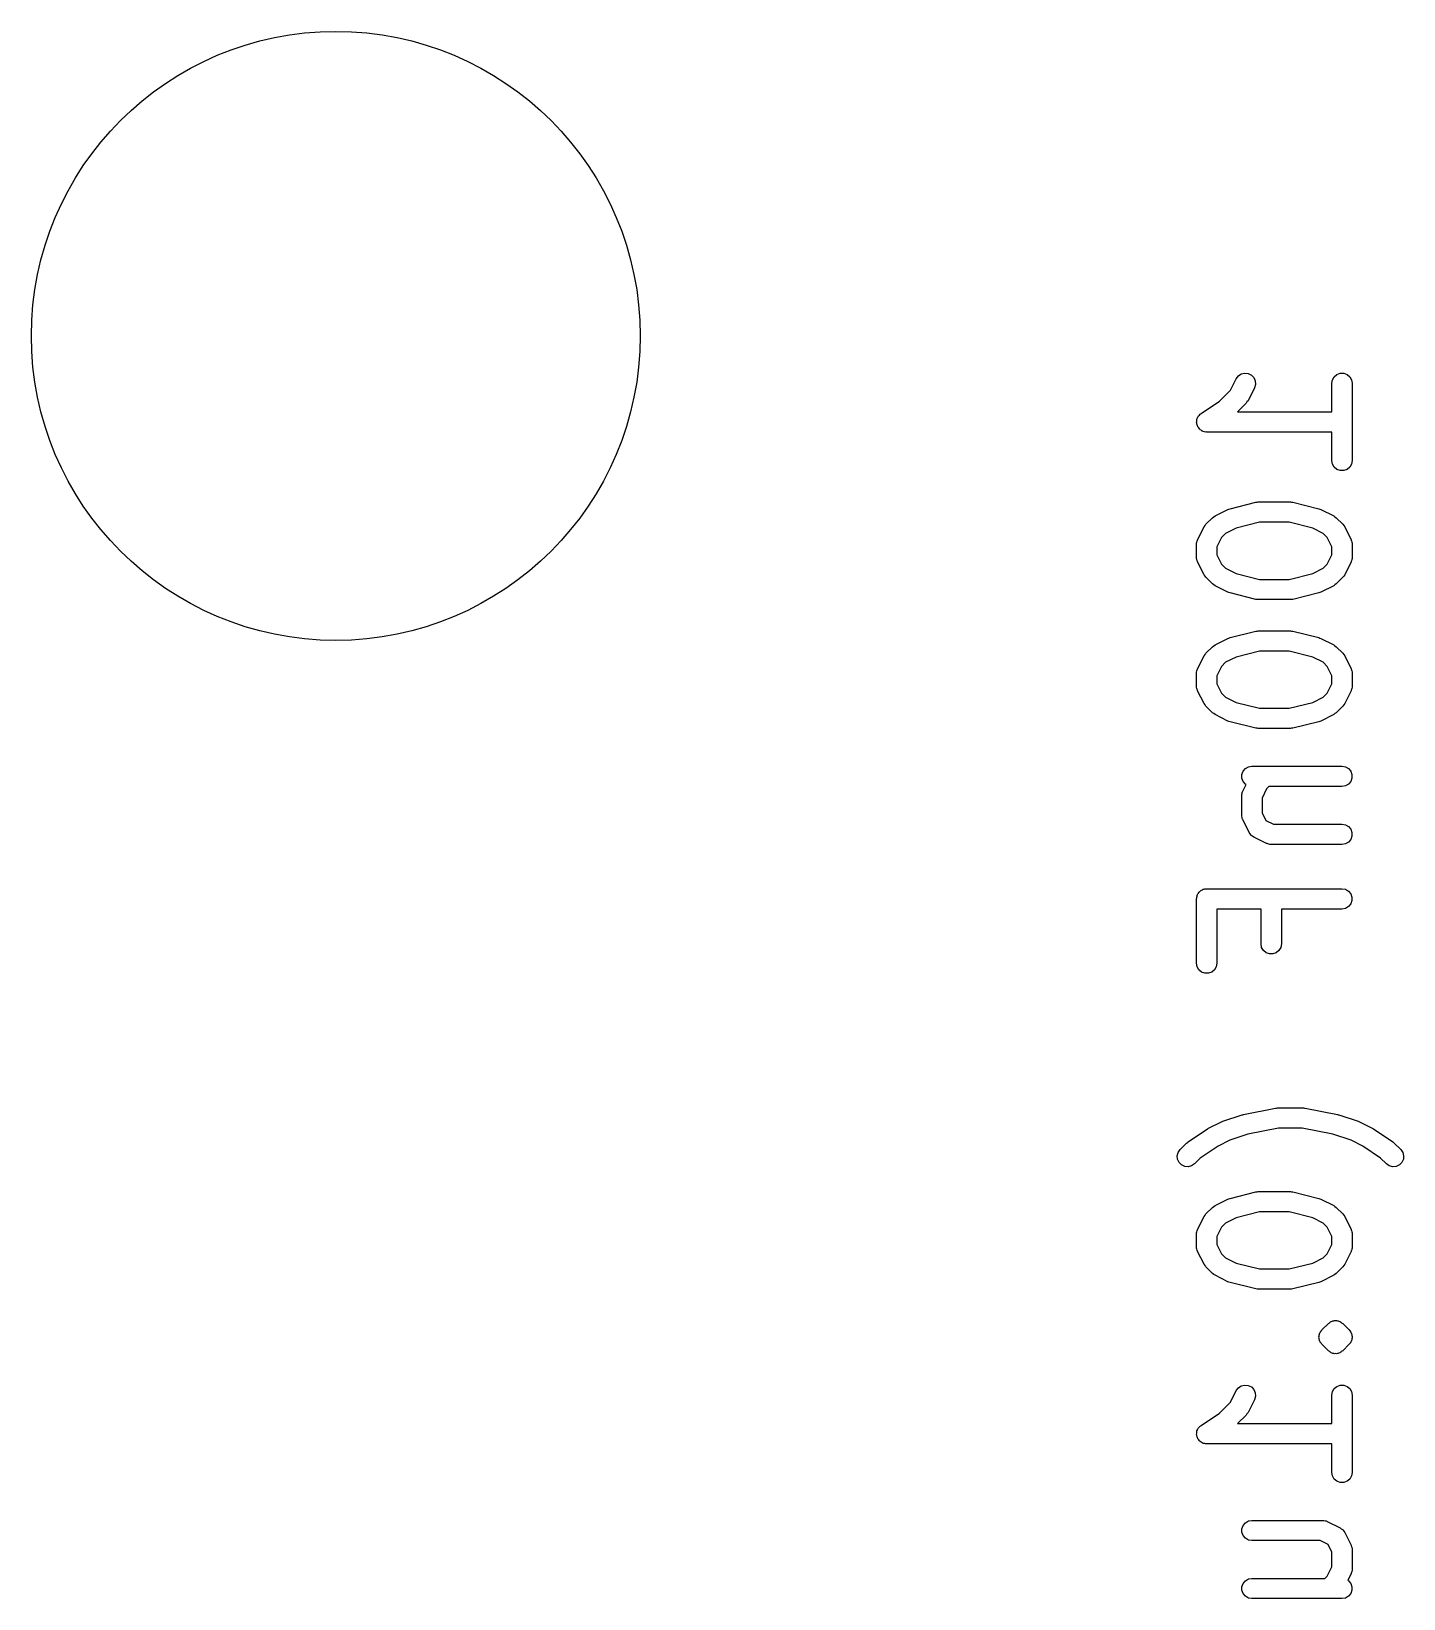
# Model space of a CAD drawing. Extents: x 84 to 155, y -171 to -35.
# Drawn here: x 105.7 to 115.84, y -52.13 to -40.55 of the extents above; entities that cross this region are included whole.
import ezdxf

# ---------------------------------------------------------------- set-up
doc = ezdxf.new("R2010")
doc.units = 0
doc.header["$MEASUREMENT"] = 0
doc.layers.add('BLACK', color=7, linetype='CONTINUOUS')

msp = doc.modelspace()

# ---------------------------------------------------------------- linework, layer by layer
at = {"layer": 'BLACK', "linetype": 'CONTINUOUS'}
for p, q in [((114.643, -43.0801), (114.669, -43.074)), ((114.669, -43.074), (114.694, -43.077)), ((115.35, -43.084), (115.374, -43.075)), ((115.374, -43.075), (115.4, -43.075)), ((115.4, -43.075), (115.425, -43.084)), ((114.564, -43.1997), (114.606, -43.1154)), ((114.606, -43.1154), (114.622, -43.0944)), ((114.622, -43.0944), (114.643, -43.0801)), ((114.74, -43.1824), (114.693, -43.2777)), ((114.694, -43.077), (114.718, -43.0887)), ((114.718, -43.0887), (114.736, -43.1076)), ((114.736, -43.1076), (114.746, -43.1315)), ((114.748, -43.1575), (114.74, -43.1824)), ((114.746, -43.1315), (114.748, -43.1575)), ((115.312, -43.1489), (115.317, -43.1233)), ((115.312, -43.3596), (115.312, -43.1489)), ((115.317, -43.1233), (115.33, -43.1007)), ((115.33, -43.1007), (115.35, -43.084)), ((115.425, -43.084), (115.445, -43.1007)), ((115.445, -43.1007), (115.458, -43.1233)), ((115.458, -43.1233), (115.462, -43.1489)), ((115.462, -43.1489), (115.462, -43.7203)), ((114.346, -43.3722), (114.482, -43.2811)), ((114.482, -43.2811), (114.564, -43.1997)), ((114.679, -43.2972), (114.616, -43.3596)), ((114.685, -43.2873), (114.679, -43.2972)), ((114.693, -43.2777), (114.685, -43.2873)), ((114.314, -43.4216), (114.315, -43.4177)), ((114.314, -43.4305), (114.314, -43.4216)), ((114.315, -43.4136), (114.319, -43.4055)), ((114.315, -43.4177), (114.315, -43.4136)), ((114.319, -43.4055), (114.322, -43.3971)), ((114.322, -43.3971), (114.325, -43.3939)), ((114.325, -43.3939), (114.327, -43.3902)), ((114.327, -43.3902), (114.333, -43.384)), ((114.333, -43.384), (114.339, -43.3772)), ((114.339, -43.3772), (114.343, -43.3751)), ((114.343, -43.3751), (114.346, -43.3722)), ((114.616, -43.3596), (115.312, -43.3596)), ((114.313, -43.4394), (114.314, -43.4305)), ((114.314, -43.4435), (114.313, -43.4394)), ((114.314, -43.4476), (114.314, -43.4435)), ((114.317, -43.4561), (114.314, -43.4476)), ((114.319, -43.4648), (114.317, -43.4561)), ((114.321, -43.4682), (114.319, -43.4648)), ((114.322, -43.4721), (114.321, -43.4682)), ((114.328, -43.479), (114.322, -43.4721)), ((114.333, -43.4864), (114.328, -43.479)), ((114.337, -43.4889), (114.333, -43.4864)), ((114.339, -43.4921), (114.337, -43.4889)), ((114.347, -43.4965), (114.339, -43.4921)), ((114.354, -43.5018), (114.347, -43.4965)), ((114.358, -43.503), (114.354, -43.5018)), ((114.362, -43.5051), (114.358, -43.503)), ((114.371, -43.5067), (114.362, -43.5051)), ((114.379, -43.5092), (114.371, -43.5067)), ((114.383, -43.5089), (114.379, -43.5092)), ((114.387, -43.5096), (114.383, -43.5089)), ((115.312, -43.5096), (114.387, -43.5096)), ((115.312, -43.7203), (115.312, -43.5096)), ((115.317, -43.746), (115.312, -43.7203)), ((115.33, -43.7685), (115.317, -43.746)), ((115.35, -43.7853), (115.33, -43.7685)), ((115.445, -43.7685), (115.425, -43.7853)), ((115.458, -43.746), (115.445, -43.7685)), ((115.462, -43.7203), (115.458, -43.746)), ((115.374, -43.7942), (115.35, -43.7853)), ((115.4, -43.7942), (115.374, -43.7942)), ((115.425, -43.7853), (115.4, -43.7942)), ((114.449, -44.1294), (114.544, -44.0818)), ((114.544, -44.0818), (114.552, -44.0795)), ((114.552, -44.0795), (114.56, -44.0761)), ((114.56, -44.0761), (114.75, -44.0285)), ((114.75, -44.0285), (114.759, -44.0279)), ((114.759, -44.0279), (114.768, -44.0263)), ((114.768, -44.0263), (115.006, -44.0263)), ((115.006, -44.0263), (115.015, -44.0279)), ((115.015, -44.0279), (115.025, -44.0285)), ((115.025, -44.0285), (115.215, -44.0761)), ((115.215, -44.0761), (115.223, -44.0795)), ((115.223, -44.0795), (115.23, -44.0818)), ((115.23, -44.0818), (115.326, -44.1294)), ((114.32, -44.3058), (114.368, -44.2106)), ((114.368, -44.2106), (114.375, -44.2009)), ((114.375, -44.2009), (114.382, -44.1911)), ((114.382, -44.1911), (114.43, -44.1435)), ((114.43, -44.1435), (114.439, -44.1366)), ((114.439, -44.1366), (114.449, -44.1294)), ((114.604, -44.2197), (114.527, -44.2582)), ((114.778, -44.1763), (114.604, -44.2197)), ((114.997, -44.1763), (114.778, -44.1763)), ((115.171, -44.2197), (114.997, -44.1763)), ((115.248, -44.2582), (115.171, -44.2197)), ((115.326, -44.1294), (115.335, -44.1366)), ((115.335, -44.1366), (115.345, -44.1435)), ((115.345, -44.1435), (115.393, -44.1911)), ((115.393, -44.1911), (115.4, -44.2009)), ((115.4, -44.2009), (115.407, -44.2106)), ((115.407, -44.2106), (115.454, -44.3058)), ((114.312, -44.3394), (114.313, -44.3351)), ((114.312, -44.4346), (114.312, -44.3394)), ((114.313, -44.3308), (114.315, -44.3224)), ((114.313, -44.3351), (114.313, -44.3308)), ((114.315, -44.3224), (114.317, -44.3137)), ((114.317, -44.3137), (114.319, -44.31)), ((114.319, -44.31), (114.32, -44.3058)), ((114.497, -44.2886), (114.462, -44.3571)), ((114.527, -44.2582), (114.497, -44.2886)), ((115.278, -44.2886), (115.248, -44.2582)), ((115.312, -44.3571), (115.278, -44.2886)), ((115.454, -44.3058), (115.456, -44.31)), ((115.456, -44.31), (115.458, -44.3137)), ((115.458, -44.3137), (115.459, -44.3224)), ((115.459, -44.3224), (115.462, -44.3308)), ((115.462, -44.3308), (115.462, -44.3351)), ((115.462, -44.3351), (115.462, -44.3394)), ((115.462, -44.3394), (115.462, -44.4346)), ((114.313, -44.4389), (114.312, -44.4346)), ((114.313, -44.4432), (114.313, -44.4389)), ((114.315, -44.4516), (114.313, -44.4432)), ((114.317, -44.4603), (114.315, -44.4516)), ((114.319, -44.464), (114.317, -44.4603)), ((114.32, -44.4682), (114.319, -44.464)), ((114.462, -44.3571), (114.462, -44.4169)), ((114.462, -44.4169), (114.497, -44.4854)), ((115.278, -44.4854), (115.312, -44.4169)), ((115.312, -44.4169), (115.312, -44.3571)), ((115.456, -44.464), (115.454, -44.4682)), ((115.458, -44.4603), (115.456, -44.464)), ((115.459, -44.4516), (115.458, -44.4603)), ((115.462, -44.4432), (115.459, -44.4516)), ((115.462, -44.4346), (115.462, -44.4389)), ((115.462, -44.4389), (115.462, -44.4432)), ((114.368, -44.5634), (114.32, -44.4682)), ((114.375, -44.5731), (114.368, -44.5634)), ((114.382, -44.5829), (114.375, -44.5731)), ((114.497, -44.4854), (114.527, -44.5158)), ((114.527, -44.5158), (114.604, -44.5543)), ((114.604, -44.5543), (114.778, -44.5977)), ((114.997, -44.5977), (115.171, -44.5543)), ((115.171, -44.5543), (115.248, -44.5158)), ((115.248, -44.5158), (115.278, -44.4854)), ((115.4, -44.5731), (115.393, -44.5829)), ((115.407, -44.5634), (115.4, -44.5731)), ((115.454, -44.4682), (115.407, -44.5634)), ((114.43, -44.6305), (114.382, -44.5829)), ((114.439, -44.6374), (114.43, -44.6305)), ((114.449, -44.6446), (114.439, -44.6374)), ((114.544, -44.6922), (114.449, -44.6446)), ((114.552, -44.6945), (114.544, -44.6922)), ((114.56, -44.6979), (114.552, -44.6945)), ((114.778, -44.5977), (114.997, -44.5977)), ((115.223, -44.6945), (115.215, -44.6979)), ((115.23, -44.6922), (115.223, -44.6945)), ((115.326, -44.6446), (115.23, -44.6922)), ((115.335, -44.6374), (115.326, -44.6446)), ((115.345, -44.6305), (115.335, -44.6374)), ((115.393, -44.5829), (115.345, -44.6305)), ((114.75, -44.7455), (114.56, -44.6979)), ((114.759, -44.7461), (114.75, -44.7455)), ((114.768, -44.7477), (114.759, -44.7461)), ((115.006, -44.7477), (114.768, -44.7477)), ((115.015, -44.7461), (115.006, -44.7477)), ((115.025, -44.7455), (115.015, -44.7461)), ((115.215, -44.6979), (115.025, -44.7455)), ((114.449, -45.0818), (114.544, -45.0342)), ((114.544, -45.0342), (114.552, -45.0319)), ((114.552, -45.0319), (114.56, -45.0285)), ((114.56, -45.0285), (114.75, -44.9809)), ((114.75, -44.9809), (114.759, -44.9803)), ((114.759, -44.9803), (114.768, -44.9787)), ((114.768, -44.9787), (115.006, -44.9787)), ((115.006, -44.9787), (115.015, -44.9803)), ((115.015, -44.9803), (115.025, -44.9809)), ((115.025, -44.9809), (115.215, -45.0285)), ((115.215, -45.0285), (115.223, -45.0319)), ((115.223, -45.0319), (115.23, -45.0342)), ((115.23, -45.0342), (115.326, -45.0818)), ((114.368, -45.163), (114.375, -45.1533)), ((114.375, -45.1533), (114.382, -45.1435)), ((114.382, -45.1435), (114.43, -45.0959)), ((114.43, -45.0959), (114.439, -45.089)), ((114.439, -45.089), (114.449, -45.0818)), ((114.778, -45.1287), (114.604, -45.172)), ((114.997, -45.1287), (114.778, -45.1287)), ((115.171, -45.172), (114.997, -45.1287)), ((115.326, -45.0818), (115.335, -45.089)), ((115.335, -45.089), (115.345, -45.0959)), ((115.345, -45.0959), (115.393, -45.1435)), ((115.393, -45.1435), (115.4, -45.1533)), ((115.4, -45.1533), (115.407, -45.163)), ((114.313, -45.2832), (114.315, -45.2748)), ((114.315, -45.2748), (114.317, -45.2661)), ((114.317, -45.2661), (114.319, -45.2624)), ((114.319, -45.2624), (114.32, -45.2582)), ((114.32, -45.2582), (114.368, -45.163)), ((114.497, -45.2409), (114.462, -45.3095)), ((114.527, -45.2105), (114.497, -45.2409)), ((114.604, -45.172), (114.527, -45.2105)), ((115.248, -45.2105), (115.171, -45.172)), ((115.278, -45.2409), (115.248, -45.2105)), ((115.312, -45.3095), (115.278, -45.2409)), ((115.407, -45.163), (115.454, -45.2582)), ((115.454, -45.2582), (115.456, -45.2624)), ((115.456, -45.2624), (115.458, -45.2661)), ((115.458, -45.2661), (115.459, -45.2748)), ((115.459, -45.2748), (115.462, -45.2832)), ((114.312, -45.2918), (114.313, -45.2875)), ((114.312, -45.387), (114.312, -45.2918)), ((114.313, -45.3913), (114.312, -45.387)), ((114.313, -45.2875), (114.313, -45.2832)), ((114.313, -45.3956), (114.313, -45.3913)), ((114.462, -45.3095), (114.462, -45.3693)), ((114.462, -45.3693), (114.497, -45.4378)), ((115.278, -45.4378), (115.312, -45.3693)), ((115.312, -45.3693), (115.312, -45.3095)), ((115.462, -45.2832), (115.462, -45.2875)), ((115.462, -45.2875), (115.462, -45.2918)), ((115.462, -45.2918), (115.462, -45.387)), ((115.462, -45.387), (115.462, -45.3913)), ((115.462, -45.3913), (115.462, -45.3956)), ((114.315, -45.404), (114.313, -45.3956)), ((114.317, -45.4127), (114.315, -45.404)), ((114.319, -45.4164), (114.317, -45.4127)), ((114.32, -45.4205), (114.319, -45.4164)), ((114.368, -45.5158), (114.32, -45.4205)), ((114.497, -45.4378), (114.527, -45.4682)), ((114.527, -45.4682), (114.604, -45.5067)), ((114.604, -45.5067), (114.778, -45.5501)), ((114.997, -45.5501), (115.171, -45.5067)), ((115.171, -45.5067), (115.248, -45.4682)), ((115.248, -45.4682), (115.278, -45.4378)), ((115.454, -45.4205), (115.407, -45.5158)), ((115.456, -45.4164), (115.454, -45.4205)), ((115.458, -45.4127), (115.456, -45.4164)), ((115.459, -45.404), (115.458, -45.4127)), ((115.462, -45.3956), (115.459, -45.404)), ((114.375, -45.5254), (114.368, -45.5158)), ((114.382, -45.5353), (114.375, -45.5254)), ((114.43, -45.5829), (114.382, -45.5353)), ((114.439, -45.5898), (114.43, -45.5829)), ((114.449, -45.5969), (114.439, -45.5898)), ((114.544, -45.6446), (114.449, -45.5969)), ((114.778, -45.5501), (114.997, -45.5501)), ((115.326, -45.5969), (115.23, -45.6446)), ((115.335, -45.5898), (115.326, -45.5969)), ((115.345, -45.5829), (115.335, -45.5898)), ((115.393, -45.5353), (115.345, -45.5829)), ((115.4, -45.5254), (115.393, -45.5353)), ((115.407, -45.5158), (115.4, -45.5254)), ((114.552, -45.6469), (114.544, -45.6446)), ((114.56, -45.6502), (114.552, -45.6469)), ((114.75, -45.6979), (114.56, -45.6502)), ((114.759, -45.6985), (114.75, -45.6979)), ((114.768, -45.7001), (114.759, -45.6985)), ((115.006, -45.7001), (114.768, -45.7001)), ((115.015, -45.6985), (115.006, -45.7001)), ((115.025, -45.6979), (115.015, -45.6985)), ((115.215, -45.6502), (115.025, -45.6979)), ((115.223, -45.6469), (115.215, -45.6502)), ((115.23, -45.6446), (115.223, -45.6469)), ((114.647, -46.0406), (114.656, -46.0162)), ((114.647, -46.0667), (114.647, -46.0406)), ((114.656, -46.0912), (114.647, -46.0667)), ((114.656, -46.0162), (114.673, -45.9962)), ((114.673, -45.9962), (114.695, -45.9832)), ((114.695, -45.9832), (114.721, -45.9787)), ((114.721, -45.9787), (115.387, -45.9787)), ((115.387, -45.9787), (115.413, -45.9832)), ((115.413, -45.9832), (115.436, -45.9962)), ((115.436, -45.9962), (115.452, -46.0162)), ((115.452, -46.0162), (115.461, -46.0406)), ((115.461, -46.0667), (115.452, -46.0912)), ((115.461, -46.0406), (115.461, -46.0667)), ((114.646, -46.1879), (114.649, -46.1795)), ((114.646, -46.1923), (114.646, -46.1879)), ((114.646, -46.1965), (114.646, -46.1923)), ((114.646, -46.3394), (114.646, -46.1965)), ((114.649, -46.1795), (114.65, -46.1709)), ((114.65, -46.1709), (114.652, -46.1671)), ((114.652, -46.1671), (114.654, -46.163)), ((114.654, -46.163), (114.678, -46.1143)), ((114.673, -46.1111), (114.656, -46.0912)), ((114.678, -46.1143), (114.673, -46.1111)), ((114.83, -46.1457), (114.796, -46.2142)), ((114.847, -46.1287), (114.83, -46.1457)), ((115.387, -46.1287), (114.847, -46.1287)), ((115.413, -46.1241), (115.387, -46.1287)), ((115.436, -46.1111), (115.413, -46.1241)), ((115.452, -46.0912), (115.436, -46.1111)), ((114.796, -46.2142), (114.796, -46.3217)), ((114.646, -46.3436), (114.646, -46.3394)), ((114.646, -46.348), (114.646, -46.3436)), ((114.649, -46.3564), (114.646, -46.348)), ((114.65, -46.365), (114.649, -46.3564)), ((114.652, -46.3688), (114.65, -46.365)), ((114.654, -46.3729), (114.652, -46.3688)), ((114.701, -46.4682), (114.654, -46.3729)), ((114.796, -46.3217), (114.824, -46.3787)), ((114.824, -46.3787), (114.881, -46.4072)), ((114.881, -46.4072), (115.387, -46.4072)), ((115.387, -46.4072), (115.413, -46.4118)), ((115.413, -46.4118), (115.436, -46.4248)), ((115.436, -46.4248), (115.452, -46.4447)), ((114.708, -46.477), (114.701, -46.4682)), ((114.714, -46.4862), (114.708, -46.477)), ((114.716, -46.4874), (114.714, -46.4862)), ((114.717, -46.4891), (114.716, -46.4874)), ((114.726, -46.4951), (114.717, -46.4891)), ((114.735, -46.5017), (114.726, -46.4951)), ((114.83, -46.5493), (114.735, -46.5017)), ((114.834, -46.5506), (114.83, -46.5493)), ((115.436, -46.5397), (115.413, -46.5527)), ((115.452, -46.5197), (115.436, -46.5397)), ((115.452, -46.4447), (115.461, -46.4692)), ((115.461, -46.4953), (115.452, -46.5197)), ((115.461, -46.4692), (115.461, -46.4953)), ((114.838, -46.5527), (114.834, -46.5506)), ((114.847, -46.5542), (114.838, -46.5527)), ((114.855, -46.5567), (114.847, -46.5542)), ((114.859, -46.5565), (114.855, -46.5567)), ((114.864, -46.5572), (114.859, -46.5565)), ((115.387, -46.5572), (114.864, -46.5572)), ((115.413, -46.5527), (115.387, -46.5572)), ((114.339, -46.901), (114.345, -46.8977)), ((114.345, -46.8977), (114.35, -46.8935)), ((114.35, -46.8935), (114.356, -46.8912)), ((114.356, -46.8912), (114.362, -46.888)), ((114.362, -46.888), (114.368, -46.8868)), ((114.368, -46.8868), (114.374, -46.8846)), ((114.374, -46.8846), (114.381, -46.8846)), ((114.381, -46.8846), (114.387, -46.8834)), ((114.387, -46.8834), (115.387, -46.8834)), ((115.387, -46.8834), (115.413, -46.888)), ((115.413, -46.888), (115.436, -46.901)), ((114.312, -46.9584), (114.314, -46.952)), ((114.312, -47.4346), (114.312, -46.9584)), ((114.314, -46.9454), (114.316, -46.9392)), ((114.314, -46.952), (114.314, -46.9454)), ((114.316, -46.9392), (114.317, -46.9328)), ((114.317, -46.9328), (114.32, -46.9271)), ((114.32, -46.9271), (114.322, -46.9209)), ((114.322, -46.9209), (114.327, -46.9159)), ((114.327, -46.9159), (114.33, -46.9102)), ((114.33, -46.9102), (114.335, -46.906)), ((114.335, -46.906), (114.339, -46.901)), ((115.436, -46.901), (115.452, -46.9209)), ((115.452, -46.9959), (115.436, -47.0159)), ((115.452, -46.9209), (115.461, -46.9454)), ((115.461, -46.9715), (115.452, -46.9959)), ((115.461, -46.9454), (115.461, -46.9715)), ((114.789, -47.0334), (114.462, -47.0334)), ((114.462, -47.0334), (114.462, -47.4346)), ((114.789, -47.2918), (114.789, -47.0334)), ((115.387, -47.0334), (114.939, -47.0334)), ((114.939, -47.0334), (114.939, -47.2918)), ((115.413, -47.0289), (115.387, -47.0334)), ((115.436, -47.0159), (115.413, -47.0289)), ((114.793, -47.3174), (114.789, -47.2918)), ((114.806, -47.34), (114.793, -47.3174)), ((114.826, -47.3567), (114.806, -47.34)), ((114.851, -47.3656), (114.826, -47.3567)), ((114.901, -47.3567), (114.877, -47.3656)), ((114.921, -47.34), (114.901, -47.3567)), ((114.934, -47.3174), (114.921, -47.34)), ((114.939, -47.2918), (114.934, -47.3174)), ((114.317, -47.4603), (114.312, -47.4346)), ((114.33, -47.4828), (114.317, -47.4603)), ((114.458, -47.4603), (114.445, -47.4828)), ((114.462, -47.4346), (114.458, -47.4603)), ((114.877, -47.3656), (114.851, -47.3656)), ((114.35, -47.4996), (114.33, -47.4828)), ((114.374, -47.5085), (114.35, -47.4996)), ((114.4, -47.5085), (114.374, -47.5085)), ((114.425, -47.4996), (114.4, -47.5085)), ((114.445, -47.4828), (114.425, -47.4996)), ((114.658, -48.5516), (114.896, -48.5039)), ((114.896, -48.5039), (114.904, -48.5038)), ((114.904, -48.5038), (114.911, -48.5025)), ((114.911, -48.5025), (115.102, -48.5025)), ((115.102, -48.5025), (115.109, -48.5038)), ((115.109, -48.5038), (115.116, -48.5039)), ((115.116, -48.5039), (115.354, -48.5516)), ((114.401, -48.6533), (114.497, -48.6056)), ((114.497, -48.6056), (114.502, -48.6041)), ((114.502, -48.6041), (114.507, -48.6016)), ((114.507, -48.6016), (114.649, -48.5539)), ((114.649, -48.5539), (114.654, -48.5533)), ((114.654, -48.5533), (114.658, -48.5516)), ((115.354, -48.5516), (115.359, -48.5533)), ((115.359, -48.5533), (115.363, -48.5539)), ((115.363, -48.5539), (115.506, -48.6016)), ((115.506, -48.6016), (115.511, -48.6041)), ((115.511, -48.6041), (115.516, -48.6056)), ((115.516, -48.6056), (115.611, -48.6533)), ((114.251, -48.7532), (114.393, -48.6579)), ((114.393, -48.6579), (114.398, -48.656)), ((114.398, -48.656), (114.401, -48.6533)), ((114.559, -48.7422), (114.473, -48.7853)), ((114.692, -48.6977), (114.559, -48.7422)), ((114.919, -48.6525), (114.692, -48.6977)), ((115.094, -48.6525), (114.919, -48.6525)), ((115.32, -48.6977), (115.094, -48.6525)), ((115.454, -48.7422), (115.32, -48.6977)), ((115.54, -48.7853), (115.454, -48.7422)), ((115.611, -48.6533), (115.615, -48.656)), ((115.615, -48.656), (115.619, -48.6579)), ((115.619, -48.6579), (115.762, -48.7532)), ((114.17, -48.8567), (114.177, -48.8315)), ((114.172, -48.8826), (114.17, -48.8567)), ((114.177, -48.8315), (114.191, -48.8102)), ((114.191, -48.8102), (114.239, -48.7625)), ((114.239, -48.7625), (114.245, -48.7583)), ((114.245, -48.7583), (114.251, -48.7532)), ((114.473, -48.7853), (114.34, -48.8739)), ((115.673, -48.8739), (115.54, -48.7853)), ((115.762, -48.7532), (115.768, -48.7583)), ((115.768, -48.7583), (115.774, -48.7625)), ((115.774, -48.7625), (115.821, -48.8102)), ((115.821, -48.8102), (115.836, -48.8315)), ((115.836, -48.8315), (115.843, -48.8567)), ((115.843, -48.8567), (115.841, -48.8826)), ((114.183, -48.9062), (114.172, -48.8826)), ((114.202, -48.9246), (114.183, -48.9062)), ((114.225, -48.9356), (114.202, -48.9246)), ((114.251, -48.9379), (114.225, -48.9356)), ((114.276, -48.9312), (114.251, -48.9379)), ((114.298, -48.9162), (114.276, -48.9312)), ((114.34, -48.8739), (114.298, -48.9162)), ((115.715, -48.9162), (115.673, -48.8739)), ((115.737, -48.9312), (115.715, -48.9162)), ((115.762, -48.9379), (115.737, -48.9312)), ((115.788, -48.9356), (115.762, -48.9379)), ((115.811, -48.9246), (115.788, -48.9356)), ((115.83, -48.9062), (115.811, -48.9246)), ((115.841, -48.8826), (115.83, -48.9062)), ((114.449, -49.2247), (114.544, -49.1771)), ((114.544, -49.1771), (114.552, -49.1747)), ((114.552, -49.1747), (114.56, -49.1714)), ((114.56, -49.1714), (114.75, -49.1238)), ((114.75, -49.1238), (114.759, -49.1231)), ((114.759, -49.1231), (114.768, -49.1215)), ((114.768, -49.1215), (115.006, -49.1215)), ((115.006, -49.1215), (115.015, -49.1231)), ((115.015, -49.1231), (115.025, -49.1238)), ((115.025, -49.1238), (115.215, -49.1714)), ((115.215, -49.1714), (115.223, -49.1747)), ((115.223, -49.1747), (115.23, -49.1771)), ((115.23, -49.1771), (115.326, -49.2247)), ((114.32, -49.4011), (114.368, -49.3058)), ((114.368, -49.3058), (114.375, -49.2962)), ((114.375, -49.2962), (114.382, -49.2863)), ((114.382, -49.2863), (114.43, -49.2387)), ((114.43, -49.2387), (114.439, -49.2318)), ((114.439, -49.2318), (114.449, -49.2247)), ((114.604, -49.3149), (114.527, -49.3534)), ((114.778, -49.2715), (114.604, -49.3149)), ((114.997, -49.2715), (114.778, -49.2715)), ((115.171, -49.3149), (114.997, -49.2715)), ((115.248, -49.3534), (115.171, -49.3149)), ((115.326, -49.2247), (115.335, -49.2318)), ((115.335, -49.2318), (115.345, -49.2387)), ((115.345, -49.2387), (115.393, -49.2863)), ((115.393, -49.2863), (115.4, -49.2962)), ((115.4, -49.2962), (115.407, -49.3058)), ((115.407, -49.3058), (115.454, -49.4011)), ((114.312, -49.4346), (114.313, -49.4304)), ((114.312, -49.5299), (114.312, -49.4346)), ((114.313, -49.426), (114.315, -49.4176)), ((114.313, -49.4304), (114.313, -49.426)), ((114.315, -49.4176), (114.317, -49.409)), ((114.317, -49.409), (114.319, -49.4052)), ((114.319, -49.4052), (114.32, -49.4011)), ((114.497, -49.3838), (114.462, -49.4523)), ((114.527, -49.3534), (114.497, -49.3838)), ((115.278, -49.3838), (115.248, -49.3534)), ((115.312, -49.4523), (115.278, -49.3838)), ((115.454, -49.4011), (115.456, -49.4052)), ((115.456, -49.4052), (115.458, -49.409)), ((115.458, -49.409), (115.459, -49.4176)), ((115.459, -49.4176), (115.462, -49.426)), ((115.462, -49.426), (115.462, -49.4304)), ((115.462, -49.4304), (115.462, -49.4346)), ((115.462, -49.4346), (115.462, -49.5299)), ((114.313, -49.5341), (114.312, -49.5299)), ((114.313, -49.5384), (114.313, -49.5341)), ((114.315, -49.5469), (114.313, -49.5384)), ((114.317, -49.5555), (114.315, -49.5469)), ((114.319, -49.5593), (114.317, -49.5555)), ((114.32, -49.5634), (114.319, -49.5593)), ((114.462, -49.4523), (114.462, -49.5122)), ((114.462, -49.5122), (114.497, -49.5807)), ((115.278, -49.5807), (115.312, -49.5122)), ((115.312, -49.5122), (115.312, -49.4523)), ((115.456, -49.5593), (115.454, -49.5634)), ((115.458, -49.5555), (115.456, -49.5593)), ((115.459, -49.5469), (115.458, -49.5555)), ((115.462, -49.5384), (115.459, -49.5469)), ((115.462, -49.5299), (115.462, -49.5341)), ((115.462, -49.5341), (115.462, -49.5384)), ((114.368, -49.6586), (114.32, -49.5634)), ((114.375, -49.6683), (114.368, -49.6586)), ((114.382, -49.6781), (114.375, -49.6683)), ((114.497, -49.5807), (114.527, -49.6111)), ((114.527, -49.6111), (114.604, -49.6496)), ((114.604, -49.6496), (114.778, -49.693)), ((114.997, -49.693), (115.171, -49.6496)), ((115.171, -49.6496), (115.248, -49.6111)), ((115.248, -49.6111), (115.278, -49.5807)), ((115.4, -49.6683), (115.393, -49.6781)), ((115.407, -49.6586), (115.4, -49.6683)), ((115.454, -49.5634), (115.407, -49.6586)), ((114.43, -49.7257), (114.382, -49.6781)), ((114.439, -49.7326), (114.43, -49.7257)), ((114.449, -49.7398), (114.439, -49.7326)), ((114.544, -49.7874), (114.449, -49.7398)), ((114.552, -49.7898), (114.544, -49.7874)), ((114.56, -49.7931), (114.552, -49.7898)), ((114.778, -49.693), (114.997, -49.693)), ((115.223, -49.7898), (115.215, -49.7931)), ((115.23, -49.7874), (115.223, -49.7898)), ((115.326, -49.7398), (115.23, -49.7874)), ((115.335, -49.7326), (115.326, -49.7398)), ((115.345, -49.7257), (115.335, -49.7326)), ((115.393, -49.6781), (115.345, -49.7257)), ((114.75, -49.8407), (114.56, -49.7931)), ((114.759, -49.8414), (114.75, -49.8407)), ((114.768, -49.843), (114.759, -49.8414)), ((115.006, -49.843), (114.768, -49.843)), ((115.015, -49.8414), (115.006, -49.843)), ((115.025, -49.8407), (115.015, -49.8414)), ((115.215, -49.7931), (115.025, -49.8407)), ((115.239, -50.1435), (115.287, -50.0959)), ((115.287, -50.0959), (115.292, -50.0921)), ((115.292, -50.0921), (115.297, -50.0875)), ((115.297, -50.0875), (115.303, -50.0847)), ((115.303, -50.0847), (115.308, -50.0809)), ((115.308, -50.0809), (115.314, -50.0792)), ((115.314, -50.0792), (115.32, -50.0765)), ((115.32, -50.0765), (115.327, -50.0759)), ((115.327, -50.0759), (115.333, -50.0742)), ((115.333, -50.0742), (115.34, -50.0748)), ((115.34, -50.0748), (115.346, -50.0742)), ((115.346, -50.0742), (115.353, -50.0759)), ((115.353, -50.0759), (115.359, -50.0765)), ((115.359, -50.0765), (115.365, -50.0792)), ((115.365, -50.0792), (115.371, -50.0809)), ((115.371, -50.0809), (115.377, -50.0847)), ((115.377, -50.0847), (115.383, -50.0875)), ((115.383, -50.0875), (115.387, -50.0921)), ((115.387, -50.0921), (115.393, -50.0959)), ((115.393, -50.0959), (115.44, -50.1435)), ((115.217, -50.19), (115.218, -50.1868)), ((115.218, -50.1965), (115.217, -50.19)), ((115.217, -50.2031), (115.218, -50.1965)), ((115.218, -50.2062), (115.217, -50.2031)), ((115.218, -50.1835), (115.219, -50.1804)), ((115.218, -50.1868), (115.218, -50.1835)), ((115.218, -50.2095), (115.218, -50.2062)), ((115.219, -50.2126), (115.218, -50.2095)), ((115.219, -50.1804), (115.22, -50.1771)), ((115.22, -50.2159), (115.219, -50.2126)), ((115.22, -50.1771), (115.222, -50.1712)), ((115.222, -50.2219), (115.22, -50.2159)), ((115.222, -50.1712), (115.224, -50.1648)), ((115.224, -50.2282), (115.222, -50.2219)), ((115.224, -50.1648), (115.226, -50.1621)), ((115.226, -50.2309), (115.224, -50.2282)), ((115.226, -50.1621), (115.227, -50.159)), ((115.227, -50.234), (115.226, -50.2309)), ((115.227, -50.159), (115.229, -50.1565)), ((115.229, -50.2366), (115.227, -50.234)), ((115.229, -50.1565), (115.231, -50.1535)), ((115.231, -50.2395), (115.229, -50.2366)), ((115.231, -50.1535), (115.235, -50.1489)), ((115.235, -50.2442), (115.231, -50.2395)), ((115.235, -50.1489), (115.239, -50.1435)), ((115.239, -50.2496), (115.235, -50.2442)), ((115.287, -50.2972), (115.239, -50.2496)), ((115.44, -50.2496), (115.393, -50.2972)), ((115.44, -50.1435), (115.444, -50.1489)), ((115.444, -50.2442), (115.44, -50.2496)), ((115.444, -50.1489), (115.449, -50.1535)), ((115.449, -50.2395), (115.444, -50.2442)), ((115.449, -50.1535), (115.45, -50.1565)), ((115.45, -50.2366), (115.449, -50.2395)), ((115.45, -50.1565), (115.452, -50.159)), ((115.452, -50.234), (115.45, -50.2366)), ((115.452, -50.159), (115.453, -50.1621)), ((115.453, -50.2309), (115.452, -50.234)), ((115.453, -50.1621), (115.455, -50.1648)), ((115.455, -50.2282), (115.453, -50.2309)), ((115.455, -50.1648), (115.457, -50.1712)), ((115.457, -50.2219), (115.455, -50.2282)), ((115.457, -50.1712), (115.46, -50.1771)), ((115.46, -50.2159), (115.457, -50.2219)), ((115.46, -50.1771), (115.46, -50.1804)), ((115.46, -50.1804), (115.461, -50.1835)), ((115.461, -50.2095), (115.46, -50.2127)), ((115.46, -50.2127), (115.46, -50.2159)), ((115.461, -50.1835), (115.461, -50.1868)), ((115.461, -50.1868), (115.462, -50.19)), ((115.462, -50.2031), (115.461, -50.2062)), ((115.461, -50.2062), (115.461, -50.2095)), ((115.462, -50.19), (115.462, -50.1965)), ((115.462, -50.1965), (115.462, -50.2031)), ((115.292, -50.3009), (115.287, -50.2972)), ((115.297, -50.3056), (115.292, -50.3009)), ((115.303, -50.3084), (115.297, -50.3056)), ((115.308, -50.3121), (115.303, -50.3084)), ((115.314, -50.3138), (115.308, -50.3121)), ((115.32, -50.3166), (115.314, -50.3138)), ((115.327, -50.3172), (115.32, -50.3166)), ((115.333, -50.3189), (115.327, -50.3172)), ((115.34, -50.3183), (115.333, -50.3189)), ((115.346, -50.3189), (115.34, -50.3183)), ((115.353, -50.3172), (115.346, -50.3189)), ((115.359, -50.3166), (115.353, -50.3172)), ((115.365, -50.3138), (115.359, -50.3166)), ((115.371, -50.3121), (115.365, -50.3138)), ((115.377, -50.3084), (115.371, -50.3121)), ((115.383, -50.3056), (115.377, -50.3084)), ((115.387, -50.3009), (115.383, -50.3056)), ((115.393, -50.2972), (115.387, -50.3009)), ((114.564, -50.6759), (114.606, -50.5916)), ((114.606, -50.5916), (114.622, -50.5706)), ((114.622, -50.5706), (114.643, -50.5563)), ((114.643, -50.5563), (114.669, -50.5502)), ((114.669, -50.5502), (114.694, -50.5532)), ((114.694, -50.5532), (114.718, -50.5649)), ((114.718, -50.5649), (114.736, -50.5838)), ((114.736, -50.5838), (114.746, -50.6077)), ((115.312, -50.6251), (115.317, -50.5994)), ((115.317, -50.5994), (115.33, -50.5769)), ((115.33, -50.5769), (115.35, -50.5601)), ((115.35, -50.5601), (115.374, -50.5512)), ((115.374, -50.5512), (115.4, -50.5512)), ((115.4, -50.5512), (115.425, -50.5601)), ((115.425, -50.5601), (115.445, -50.5769)), ((115.445, -50.5769), (115.458, -50.5994)), ((115.458, -50.5994), (115.462, -50.6251)), ((114.482, -50.7573), (114.564, -50.6759)), ((114.74, -50.6586), (114.693, -50.7539)), ((114.748, -50.6337), (114.74, -50.6586)), ((114.746, -50.6077), (114.748, -50.6337)), ((115.312, -50.8358), (115.312, -50.6251)), ((115.462, -50.6251), (115.462, -51.1965)), ((114.346, -50.8484), (114.482, -50.7573)), ((114.679, -50.7734), (114.616, -50.8358)), ((114.685, -50.7635), (114.679, -50.7734)), ((114.693, -50.7539), (114.685, -50.7635)), ((114.313, -50.9156), (114.314, -50.9067)), ((114.314, -50.9197), (114.313, -50.9156)), ((114.314, -50.8978), (114.315, -50.8939)), ((114.314, -50.9067), (114.314, -50.8978)), ((114.314, -50.9238), (114.314, -50.9197)), ((114.317, -50.9322), (114.314, -50.9238)), ((114.315, -50.8897), (114.319, -50.8817)), ((114.315, -50.8939), (114.315, -50.8897)), ((114.319, -50.9409), (114.317, -50.9322)), ((114.319, -50.8817), (114.322, -50.8733)), ((114.321, -50.9444), (114.319, -50.9409)), ((114.322, -50.9483), (114.321, -50.9444)), ((114.322, -50.8733), (114.325, -50.8701)), ((114.328, -50.9552), (114.322, -50.9483)), ((114.325, -50.8701), (114.327, -50.8664)), ((114.327, -50.8664), (114.333, -50.8602)), ((114.333, -50.8602), (114.339, -50.8534)), ((114.339, -50.8534), (114.343, -50.8513)), ((114.343, -50.8513), (114.346, -50.8484)), ((114.616, -50.8358), (115.312, -50.8358)), ((114.333, -50.9626), (114.328, -50.9552)), ((114.337, -50.9651), (114.333, -50.9626)), ((114.339, -50.9683), (114.337, -50.9651)), ((114.347, -50.9727), (114.339, -50.9683)), ((114.354, -50.978), (114.347, -50.9727)), ((114.358, -50.9792), (114.354, -50.978)), ((114.362, -50.9813), (114.358, -50.9792)), ((114.371, -50.9828), (114.362, -50.9813)), ((114.379, -50.9854), (114.371, -50.9828)), ((114.383, -50.9851), (114.379, -50.9854)), ((114.387, -50.9858), (114.383, -50.9851)), ((115.312, -50.9858), (114.387, -50.9858)), ((115.312, -51.1965), (115.312, -50.9858)), ((115.317, -51.2222), (115.312, -51.1965)), ((115.33, -51.2447), (115.317, -51.2222)), ((115.35, -51.2615), (115.33, -51.2447)), ((115.374, -51.2704), (115.35, -51.2615)), ((115.4, -51.2704), (115.374, -51.2704)), ((115.425, -51.2615), (115.4, -51.2704)), ((115.445, -51.2447), (115.425, -51.2615)), ((115.458, -51.2222), (115.445, -51.2447)), ((115.462, -51.1965), (115.458, -51.2222)), ((114.647, -51.6121), (114.656, -51.5876)), ((114.647, -51.6381), (114.647, -51.6121)), ((114.656, -51.6626), (114.647, -51.6381)), ((114.656, -51.5876), (114.673, -51.5676)), ((114.673, -51.5676), (114.695, -51.5546)), ((114.695, -51.5546), (114.721, -51.5501)), ((114.721, -51.5501), (115.245, -51.5501)), ((115.245, -51.5501), (115.249, -51.5508)), ((115.249, -51.5508), (115.253, -51.5506)), ((115.253, -51.5506), (115.262, -51.5531)), ((115.262, -51.5531), (115.27, -51.5546)), ((115.27, -51.5546), (115.274, -51.5568)), ((115.274, -51.5568), (115.278, -51.558)), ((115.278, -51.558), (115.373, -51.6056)), ((115.373, -51.6056), (115.382, -51.6122)), ((115.382, -51.6122), (115.391, -51.6183)), ((115.391, -51.6183), (115.393, -51.6199)), ((115.393, -51.6199), (115.394, -51.6211)), ((115.394, -51.6211), (115.4, -51.6303)), ((115.4, -51.6303), (115.407, -51.6392)), ((115.407, -51.6392), (115.454, -51.7344)), ((114.673, -51.6825), (114.656, -51.6626)), ((114.695, -51.6956), (114.673, -51.6825)), ((114.721, -51.7001), (114.695, -51.6956)), ((115.227, -51.7001), (114.721, -51.7001)), ((115.284, -51.7286), (115.227, -51.7001)), ((115.312, -51.7857), (115.284, -51.7286)), ((115.454, -51.7344), (115.456, -51.7386)), ((115.456, -51.7386), (115.458, -51.7423)), ((115.458, -51.7423), (115.459, -51.751)), ((115.459, -51.751), (115.462, -51.7594)), ((115.462, -51.7594), (115.462, -51.7637)), ((115.312, -51.8931), (115.312, -51.7857)), ((115.462, -51.7637), (115.462, -51.768)), ((115.462, -51.768), (115.462, -51.9108)), ((114.673, -51.9962), (114.695, -51.9832)), ((114.695, -51.9832), (114.721, -51.9787)), ((114.721, -51.9787), (115.261, -51.9787)), ((115.261, -51.9787), (115.278, -51.9616)), ((115.278, -51.9616), (115.312, -51.8931)), ((115.454, -51.9444), (115.43, -51.9931)), ((115.456, -51.9402), (115.454, -51.9444)), ((115.458, -51.9365), (115.456, -51.9402)), ((115.459, -51.9278), (115.458, -51.9365)), ((115.462, -51.9194), (115.459, -51.9278)), ((115.462, -51.9108), (115.462, -51.9151)), ((115.462, -51.9151), (115.462, -51.9194)), ((114.647, -52.0406), (114.656, -52.0162)), ((114.647, -52.0667), (114.647, -52.0406)), ((114.656, -52.0912), (114.647, -52.0667)), ((114.656, -52.0162), (114.673, -51.9962)), ((114.673, -52.1111), (114.656, -52.0912)), ((115.43, -51.9931), (115.436, -51.9962)), ((115.436, -51.9962), (115.452, -52.0162)), ((115.452, -52.0912), (115.436, -52.1111)), ((115.452, -52.0162), (115.461, -52.0406)), ((115.461, -52.0667), (115.452, -52.0912)), ((115.461, -52.0406), (115.461, -52.0667)), ((114.695, -52.1241), (114.673, -52.1111)), ((114.721, -52.1287), (114.695, -52.1241)), ((115.387, -52.1287), (114.721, -52.1287)), ((115.413, -52.1241), (115.387, -52.1287)), ((115.436, -52.1111), (115.413, -52.1241))]:
    msp.add_line(p, q, dxfattribs=at)
at = {"layer": 'BLACK'}
msp.add_circle((107.95, -42.799), 2.25, dxfattribs=at)

doc.saveas('drawing.dxf')
